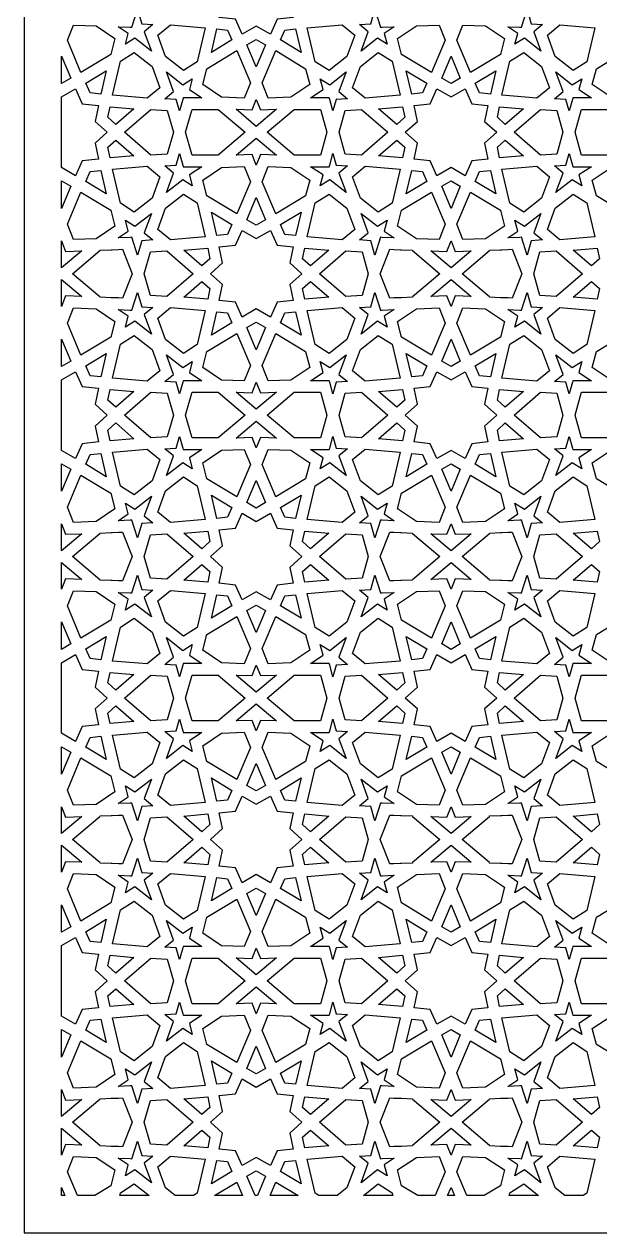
# Model space of a CAD drawing. Extents: x -500 to 500, y -1000 to 1000.
# Drawn here: x -500 to -37, y -1000 to -27 of the extents above; entities that cross this region are included whole.
import ezdxf

# ---------------------------------------------------------------- set-up
doc = ezdxf.new("R2010")
doc.units = 0
doc.layers.add('PLAN_1', color=18, linetype='CONTINUOUS')

msp = doc.modelspace()

# ---------------------------------------------------------------- linework, layer by layer
at = {"layer": 'PLAN_1'}
for points in [[(-500, -1000), (500, -1000), (500, 1000), (-500, 1000)], [(-350.01, 0), (-340.35, 8.7), (-343.08, 21.53), (-330.03, 22.9), (-324.7, 34.88), (-313.33, 28.32), (-301.97, 34.88), (-296.64, 22.9), (-283.59, 21.53), (-286.32, 8.7), (-276.66, 0), (-286.32, -8.7), (-283.59, -21.53), (-296.64, -22.9), (-301.97, -34.88), (-313.33, -28.32), (-324.7, -34.88), (-330.03, -22.9), (-343.08, -21.53), (-340.35, -8.7)], [(-405.5, -26.59), (-396.46, -27.15), (-403.44, -32.91), (-397.67, -48.61), (-410.91, -38.2), (-418.55, -43.06), (-416.29, -34.3), (-424.38, -28.87), (-414.65, -29.24), (-413.37, -29.31), (-408.74, -15.06)], [(-213.29, -29.31), (-212.02, -29.24), (-202.29, -28.87), (-210.38, -34.3), (-208.12, -43.06), (-215.76, -38.2), (-228.99, -48.61), (-223.23, -32.91), (-230.21, -27.15), (-221.17, -26.59), (-217.93, -15.06)], [(-92.16, -26.59), (-83.13, -27.15), (-90.11, -32.91), (-84.34, -48.61), (-97.57, -38.2), (-105.21, -43.06), (-102.95, -34.3), (-111.04, -28.87), (-101.31, -29.24), (-100.04, -29.31), (-95.41, -15.06)], [(-442.16, -28.2), (-426.98, -38.37), (-430.27, -51.13), (-454.33, -65.67), (-465.25, -39.77), (-460.41, -27.51)], [(-354.35, -29.72), (-360.74, -57.09), (-371.86, -64.16), (-386.22, -52.87), (-392.52, -35.73), (-382.36, -27.34)], [(-234.15, -35.73), (-240.45, -52.87), (-254.81, -64.16), (-265.93, -57.09), (-272.32, -29.72), (-244.31, -27.34)], [(-161.41, -39.77), (-172.34, -65.67), (-196.39, -51.13), (-199.68, -38.37), (-184.51, -28.2), (-166.25, -27.51)], [(-128.83, -28.2), (-113.65, -38.37), (-116.94, -51.13), (-141, -65.67), (-151.92, -39.77), (-147.08, -27.51)], [(-41.02, -29.72), (-47.4, -57.09), (-58.52, -64.16), (-72.89, -52.87), (-79.18, -35.73), (-69.02, -27.34)], [(-336.37, -31.63), (-332.85, -39.53), (-349.37, -49.52), (-344.98, -30.72)], [(-277.29, -49.52), (-293.81, -39.53), (-290.3, -31.63), (-281.69, -30.72)], [(-318.08, -74.03), (-322.92, -86.29), (-341.18, -85.6), (-356.35, -75.43), (-353.06, -62.67), (-329, -48.13)], [(-305.84, -43.43), (-313.33, -61.23), (-313.33, -61.22), (-313.34, -61.23), (-320.83, -43.43), (-313.33, -39.11)], [(-273.6, -62.67), (-270.32, -75.43), (-285.49, -85.6), (-303.75, -86.29), (-308.59, -74.03), (-297.66, -48.13)], [(-4.75, -74.03), (-9.59, -86.29), (-27.84, -85.6), (-43.02, -75.43), (-39.73, -62.67), (-15.67, -48.13)], [(-462.5, -70.36), (-470, -74.69), (-470, -74.69), (-470, -52.58), (-470, -52.57)], [(-397.12, -60.92), (-390.82, -78.07), (-400.98, -86.46), (-428.99, -84.08), (-422.6, -56.71), (-411.48, -49.64)], [(-204.07, -56.71), (-197.68, -84.08), (-225.69, -86.46), (-235.85, -78.07), (-229.55, -60.92), (-215.19, -49.64)], [(-149.17, -70.36), (-156.66, -74.69), (-156.67, -74.69), (-156.67, -74.69), (-164.16, -70.36), (-156.67, -52.57), (-156.67, -52.58), (-156.66, -52.57)], [(-83.78, -60.92), (-77.48, -78.07), (-87.65, -86.46), (-115.65, -84.08), (-109.27, -56.71), (-98.15, -49.64)], [(-438.36, -83.08), (-446.96, -82.17), (-450.48, -74.27), (-433.96, -64.28)], [(-372.43, -75.6), (-364.79, -70.74), (-367.05, -79.5), (-357.09, -86.15), (-372.07, -86.15), (-372.4, -87.39), (-375.06, -96.75), (-377.72, -87.39), (-386.75, -86.83), (-379.77, -81.06), (-385.58, -65.26)], [(-246.9, -81.06), (-239.92, -86.83), (-248.95, -87.39), (-251.61, -96.75), (-254.26, -87.39), (-254.59, -86.15), (-269.58, -86.15), (-259.62, -79.5), (-261.88, -70.74), (-254.24, -75.6), (-241.09, -65.26)], [(-176.19, -74.27), (-179.7, -82.17), (-188.31, -83.08), (-192.71, -64.28)], [(-125.03, -83.08), (-133.63, -82.17), (-137.15, -74.27), (-120.63, -64.28)], [(-59.09, -75.6), (-51.45, -70.74), (-53.71, -79.5), (-43.76, -86.15), (-58.74, -86.15), (-59.07, -87.39), (-61.73, -96.75), (-64.38, -87.39), (-73.42, -86.83), (-66.44, -81.06), (-72.24, -65.26)], [(-453.3, -90.9), (-440.26, -92.27), (-442.99, -105.1), (-433.24, -113.87), (-433.24, -113.88), (-433.24, -113.88), (-433.24, -113.88), (-433.24, -113.88), (-442.99, -122.66), (-440.26, -135.49), (-453.3, -136.86), (-458.64, -148.84), (-470, -142.28), (-470, -142.28), (-470, -85.47), (-470, -85.47), (-458.64, -78.92)], [(-310, -95.87), (-297.06, -95.38), (-313.32, -109.12), (-313.33, -109.12), (-313.33, -109.12), (-313.33, -109.12), (-313.33, -109.12), (-313.34, -109.12), (-313.34, -109.12), (-313.34, -109.12), (-313.34, -109.12), (-329.61, -95.38), (-316.67, -95.87), (-313.34, -87.45), (-313.34, -87.46), (-313.33, -87.45), (-313.33, -87.46), (-313.33, -87.45)], [(-139.97, -90.9), (-126.93, -92.27), (-129.65, -105.1), (-119.91, -113.87), (-119.91, -113.88), (-119.91, -113.88), (-119.91, -113.88), (-119.91, -113.88), (-129.65, -122.66), (-126.93, -135.49), (-139.97, -136.86), (-145.3, -148.84), (-156.66, -142.28), (-156.67, -142.28), (-156.67, -142.28), (-168.03, -148.84), (-173.36, -136.86), (-186.41, -135.49), (-183.68, -122.66), (-193.43, -113.88), (-193.43, -113.88), (-193.43, -113.88), (-193.43, -113.88), (-193.43, -113.87), (-183.68, -105.1), (-186.41, -92.27), (-173.36, -90.9), (-168.03, -78.92), (-156.67, -85.47), (-156.67, -85.47), (-156.66, -85.47), (-145.3, -78.92)], [(-411.69, -94.93), (-426.3, -107.55), (-432.73, -101.77), (-430.93, -93.3)], [(-384.9, -96.3), (-379.91, -113.88), (-384.9, -131.46), (-398.05, -132.27), (-419.31, -113.88), (-398.05, -95.48)], [(-322.19, -113.88), (-343.97, -132.27), (-365, -132.27), (-365.22, -131.46), (-370.21, -113.88), (-365.22, -96.3), (-365, -95.48), (-343.97, -95.48)], [(-261.66, -95.48), (-261.45, -96.3), (-256.46, -113.88), (-261.45, -131.46), (-261.66, -132.27), (-282.7, -132.27), (-304.47, -113.88), (-282.7, -95.48)], [(-207.36, -113.88), (-228.62, -132.27), (-241.77, -131.46), (-246.75, -113.88), (-241.77, -96.3), (-228.62, -95.48)], [(-193.94, -101.77), (-200.37, -107.55), (-214.98, -94.93), (-195.74, -93.3)], [(-98.36, -94.93), (-112.97, -107.55), (-119.4, -101.77), (-117.6, -93.3)], [(-71.56, -96.3), (-66.58, -113.88), (-71.56, -131.46), (-84.72, -132.27), (-105.97, -113.88), (-84.72, -95.48)], [(-8.86, -113.88), (-30.63, -132.27), (-51.67, -132.27), (-51.89, -131.46), (-56.87, -113.88), (-51.89, -96.3), (-51.67, -95.48), (-30.63, -95.48)], [(-411.69, -132.83), (-430.93, -134.45), (-432.73, -125.99), (-426.3, -120.2)], [(-297.06, -132.37), (-310, -131.88), (-313.33, -140.3), (-313.33, -140.3), (-313.33, -140.3), (-313.34, -140.3), (-313.34, -140.3), (-316.67, -131.88), (-329.61, -132.37), (-313.34, -118.63), (-313.34, -118.63), (-313.34, -118.63), (-313.34, -118.63), (-313.33, -118.63), (-313.33, -118.63), (-313.33, -118.63), (-313.33, -118.63), (-313.32, -118.63)], [(-193.94, -125.99), (-195.74, -134.45), (-214.98, -132.83), (-200.37, -120.2)], [(-98.36, -132.83), (-117.6, -134.45), (-119.4, -125.99), (-112.97, -120.2)], [(-372.4, -140.37), (-372.07, -141.6), (-357.09, -141.6), (-367.05, -148.25), (-364.79, -157.02), (-372.43, -152.16), (-385.58, -162.5), (-379.77, -146.69), (-386.75, -140.93), (-377.72, -140.37), (-375.06, -131)], [(-248.95, -140.37), (-239.92, -140.93), (-246.9, -146.69), (-241.09, -162.5), (-254.24, -152.16), (-261.88, -157.02), (-259.62, -148.25), (-269.58, -141.6), (-254.59, -141.6), (-254.26, -140.37), (-251.61, -131)], [(-59.07, -140.37), (-58.74, -141.6), (-43.76, -141.6), (-53.71, -148.25), (-51.45, -157.02), (-59.09, -152.16), (-72.24, -162.5), (-66.44, -146.69), (-73.42, -140.93), (-64.38, -140.37), (-61.73, -131)], [(-433.96, -163.48), (-450.48, -153.48), (-446.96, -145.58), (-438.36, -144.68)], [(-390.82, -149.68), (-397.12, -166.83), (-411.48, -178.12), (-422.6, -171.05), (-428.99, -143.68), (-400.98, -141.29)], [(-318.08, -153.72), (-329, -179.62), (-353.06, -165.09), (-356.35, -152.33), (-341.18, -142.16), (-322.92, -141.47)], [(-285.49, -142.16), (-270.32, -152.33), (-273.6, -165.09), (-297.66, -179.62), (-308.59, -153.72), (-303.75, -141.47)], [(-197.68, -143.68), (-204.07, -171.05), (-215.19, -178.12), (-229.55, -166.83), (-235.85, -149.68), (-225.69, -141.29)], [(-179.7, -145.58), (-176.19, -153.48), (-192.71, -163.48), (-188.31, -144.68)], [(-120.63, -163.48), (-137.15, -153.48), (-133.63, -145.58), (-125.03, -144.68)], [(-77.48, -149.68), (-83.78, -166.83), (-98.15, -178.12), (-109.27, -171.05), (-115.65, -143.68), (-87.65, -141.29)], [(-4.75, -153.72), (-15.67, -179.62), (-39.73, -165.09), (-43.02, -152.33), (-27.84, -142.16), (-9.59, -141.47)], [(-462.5, -157.39), (-470, -175.19), (-470, -175.18), (-470, -153.07), (-470, -153.07)], [(-149.17, -157.39), (-156.66, -175.19), (-156.67, -175.18), (-156.67, -175.19), (-164.16, -157.39), (-156.67, -153.07), (-156.67, -153.07), (-156.66, -153.07)], [(-430.27, -176.62), (-426.98, -189.39), (-442.16, -199.56), (-460.41, -200.25), (-465.25, -187.99), (-454.33, -162.09)], [(-360.74, -170.66), (-354.35, -198.04), (-382.36, -200.42), (-392.52, -192.03), (-386.22, -174.88), (-371.86, -163.59)], [(-240.45, -174.88), (-234.15, -192.03), (-244.31, -200.42), (-272.32, -198.04), (-265.93, -170.66), (-254.81, -163.59)], [(-161.41, -187.99), (-166.25, -200.25), (-184.51, -199.56), (-199.68, -189.39), (-196.39, -176.62), (-172.34, -162.09)], [(-116.94, -176.62), (-113.65, -189.39), (-128.83, -199.56), (-147.08, -200.25), (-151.92, -187.99), (-141, -162.09)], [(-47.4, -170.66), (-41.02, -198.04), (-69.02, -200.42), (-79.18, -192.03), (-72.89, -174.88), (-58.52, -163.59)], [(-305.84, -184.32), (-313.33, -188.65), (-320.83, -184.32), (-313.34, -166.53), (-313.33, -166.53), (-313.33, -166.53)], [(-403.44, -194.85), (-396.46, -200.61), (-405.5, -201.17), (-408.74, -212.7), (-413.37, -198.45), (-414.65, -198.51), (-424.38, -198.88), (-416.29, -193.46), (-418.55, -184.69), (-410.91, -189.55), (-397.67, -179.15)], [(-332.85, -188.23), (-336.37, -196.13), (-344.98, -197.03), (-349.37, -178.24)], [(-281.69, -197.03), (-290.3, -196.13), (-293.81, -188.23), (-277.29, -178.24)], [(-215.76, -189.55), (-208.12, -184.69), (-210.38, -193.46), (-202.29, -198.88), (-212.02, -198.51), (-213.29, -198.45), (-217.93, -212.7), (-221.17, -201.17), (-230.21, -200.61), (-223.23, -194.85), (-228.99, -179.15)], [(-90.11, -194.85), (-83.13, -200.61), (-92.16, -201.17), (-95.41, -212.7), (-100.04, -198.45), (-101.31, -198.51), (-111.04, -198.88), (-102.95, -193.46), (-105.21, -184.69), (-97.57, -189.55), (-84.34, -179.15)], [(-350.01, -227.76), (-340.35, -219.06), (-343.08, -206.23), (-330.03, -204.86), (-324.7, -192.87), (-313.33, -199.43), (-301.97, -192.87), (-296.64, -204.86), (-283.59, -206.23), (-286.32, -219.06), (-276.66, -227.76), (-286.32, -236.46), (-283.59, -249.29), (-296.64, -250.66), (-301.97, -262.64), (-313.33, -256.08), (-324.7, -262.64), (-330.03, -250.66), (-343.08, -249.29), (-340.35, -236.46)], [(-466.67, -209.83), (-453.73, -209.34), (-470, -223.09), (-470, -201.41), (-470, -201.41), (-469.99, -201.41)], [(-153.33, -209.83), (-140.39, -209.34), (-156.67, -223.09), (-172.94, -209.34), (-160, -209.83), (-156.67, -201.41), (-156.67, -201.41), (-156.67, -201.41), (-156.66, -201.41), (-156.66, -201.41)], [(-413.14, -227.76), (-420.9, -247.42), (-424.02, -247.3), (-429.23, -247.1), (-430.17, -247.1), (-438.9, -246.73), (-439.04, -246.36), (-461.05, -227.76), (-461.05, -227.76), (-461.05, -227.76), (-439.04, -209.16), (-438.9, -208.78), (-430.17, -208.41), (-429.23, -208.41), (-424.02, -208.21), (-420.9, -208.1)], [(-364.12, -227.76), (-385.29, -246.07), (-398.44, -245.26), (-403.4, -227.76), (-398.44, -210.26), (-385.29, -209.44)], [(-350.61, -215.72), (-357.04, -221.51), (-371.64, -208.89), (-352.41, -207.26)], [(-255.02, -208.89), (-269.63, -221.51), (-276.06, -215.72), (-274.26, -207.26)], [(-228.23, -210.26), (-223.27, -227.76), (-228.23, -245.26), (-241.38, -246.07), (-262.55, -227.76), (-241.38, -209.44)], [(-202.64, -208.21), (-197.43, -208.41), (-196.5, -208.41), (-187.76, -208.78), (-187.63, -209.16), (-165.61, -227.76), (-187.63, -246.36), (-187.76, -246.73), (-196.5, -247.1), (-197.43, -247.1), (-202.64, -247.3), (-205.76, -247.42), (-213.52, -227.76), (-205.76, -208.1)], [(-99.81, -227.76), (-107.57, -247.42), (-110.69, -247.3), (-115.9, -247.1), (-116.83, -247.1), (-125.57, -246.73), (-125.71, -246.36), (-147.72, -227.76), (-147.72, -227.76), (-147.72, -227.76), (-125.71, -209.16), (-125.57, -208.78), (-116.83, -208.41), (-115.9, -208.41), (-110.69, -208.21), (-107.57, -208.1)], [(-50.79, -227.76), (-71.95, -246.07), (-85.11, -245.26), (-90.07, -227.76), (-85.11, -210.26), (-71.95, -209.44)], [(-37.27, -215.72), (-43.7, -221.51), (-58.31, -208.89), (-39.07, -207.26)], [(-453.73, -246.17), (-466.67, -245.68), (-469.99, -254.1), (-470, -254.1), (-470, -254.1), (-470, -232.43)], [(-140.39, -246.17), (-153.33, -245.68), (-156.66, -254.1), (-156.66, -254.1), (-156.67, -254.1), (-156.67, -254.1), (-156.67, -254.1), (-160, -245.68), (-172.94, -246.17), (-156.67, -232.43)], [(-405.5, -254.34), (-396.46, -254.9), (-403.44, -260.67), (-397.67, -276.36), (-410.91, -265.96), (-418.55, -270.82), (-416.29, -262.05), (-424.38, -256.63), (-414.65, -257), (-413.37, -257.07), (-408.74, -242.82)], [(-350.61, -239.79), (-352.41, -248.25), (-371.64, -246.62), (-357.04, -234)], [(-255.02, -246.62), (-274.26, -248.25), (-276.06, -239.79), (-269.63, -234)], [(-213.29, -257.07), (-212.02, -257), (-202.29, -256.63), (-210.38, -262.05), (-208.12, -270.82), (-215.76, -265.96), (-228.99, -276.36), (-223.23, -260.67), (-230.21, -254.9), (-221.17, -254.34), (-217.93, -242.82)], [(-92.16, -254.34), (-83.13, -254.9), (-90.11, -260.67), (-84.34, -276.36), (-97.57, -265.96), (-105.21, -270.82), (-102.95, -262.05), (-111.04, -256.63), (-101.31, -257), (-100.04, -257.07), (-95.41, -242.82)], [(-37.27, -239.79), (-39.07, -248.25), (-58.31, -246.62), (-43.7, -234)], [(-442.16, -255.96), (-426.98, -266.13), (-430.27, -278.89), (-454.33, -293.42), (-465.25, -267.52), (-460.41, -255.26)], [(-354.35, -257.48), (-360.74, -284.85), (-371.86, -291.92), (-386.22, -280.63), (-392.52, -263.48), (-382.36, -255.09)], [(-336.37, -259.38), (-332.85, -267.28), (-349.37, -277.28), (-344.98, -258.48)], [(-277.29, -277.28), (-293.81, -267.28), (-290.3, -259.38), (-281.69, -258.48)], [(-234.15, -263.48), (-240.45, -280.63), (-254.81, -291.92), (-265.93, -284.85), (-272.32, -257.48), (-244.31, -255.09)], [(-161.41, -267.52), (-172.34, -293.42), (-196.39, -278.89), (-199.68, -266.13), (-184.51, -255.96), (-166.25, -255.26)], [(-128.83, -255.96), (-113.65, -266.13), (-116.94, -278.89), (-141, -293.42), (-151.92, -267.52), (-147.08, -255.26)], [(-41.02, -257.48), (-47.4, -284.85), (-58.52, -291.92), (-72.89, -280.63), (-79.18, -263.48), (-69.02, -255.09)], [(-305.84, -271.19), (-313.33, -288.98), (-313.33, -288.98), (-313.34, -288.98), (-320.83, -271.19), (-313.33, -266.86)], [(-462.5, -298.12), (-470, -302.45), (-470, -302.45), (-470, -280.33), (-470, -280.33)], [(-397.12, -288.68), (-390.82, -305.83), (-400.98, -314.22), (-428.99, -311.84), (-422.6, -284.46), (-411.48, -277.39)], [(-318.08, -301.79), (-322.92, -314.05), (-341.18, -313.35), (-356.35, -303.18), (-353.06, -290.42), (-329, -275.89)], [(-273.6, -290.42), (-270.32, -303.18), (-285.49, -313.35), (-303.75, -314.05), (-308.59, -301.79), (-297.66, -275.89)], [(-204.07, -284.46), (-197.68, -311.84), (-225.69, -314.22), (-235.85, -305.83), (-229.55, -288.68), (-215.19, -277.39)], [(-149.17, -298.12), (-156.66, -302.45), (-156.67, -302.45), (-156.67, -302.45), (-164.16, -298.12), (-156.67, -280.33), (-156.67, -280.33), (-156.66, -280.33)], [(-83.78, -288.68), (-77.48, -305.83), (-87.65, -314.22), (-115.65, -311.84), (-109.27, -284.46), (-98.15, -277.39)], [(-4.75, -301.79), (-9.59, -314.05), (-27.84, -313.35), (-43.02, -303.18), (-39.73, -290.42), (-15.67, -275.89)], [(-438.36, -310.83), (-446.96, -309.93), (-450.48, -302.03), (-433.96, -292.03)], [(-372.43, -303.35), (-364.79, -298.49), (-367.05, -307.26), (-357.09, -313.91), (-372.07, -313.91), (-372.4, -315.14), (-375.06, -324.51), (-377.72, -315.14), (-386.75, -314.58), (-379.77, -308.82), (-385.58, -293.02)], [(-246.9, -308.82), (-239.92, -314.58), (-248.95, -315.14), (-251.61, -324.51), (-254.26, -315.14), (-254.59, -313.91), (-269.58, -313.91), (-259.62, -307.26), (-261.88, -298.49), (-254.24, -303.35), (-241.09, -293.02)], [(-176.19, -302.03), (-179.7, -309.93), (-188.31, -310.83), (-192.71, -292.03)], [(-125.03, -310.83), (-133.63, -309.93), (-137.15, -302.03), (-120.63, -292.03)], [(-59.09, -303.35), (-51.45, -298.49), (-53.71, -307.26), (-43.76, -313.91), (-58.74, -313.91), (-59.07, -315.14), (-61.73, -324.51), (-64.38, -315.14), (-73.42, -314.58), (-66.44, -308.82), (-72.24, -293.02)], [(-453.3, -318.65), (-440.26, -320.02), (-442.99, -332.85), (-433.24, -341.63), (-433.24, -341.63), (-433.24, -341.63), (-433.24, -341.64), (-433.24, -341.64), (-442.99, -350.42), (-440.26, -363.24), (-453.3, -364.62), (-458.64, -376.6), (-470, -370.04), (-470, -370.04), (-470, -313.23), (-470, -313.23), (-458.64, -306.67)], [(-139.97, -318.65), (-126.93, -320.02), (-129.65, -332.85), (-119.91, -341.63), (-119.91, -341.63), (-119.91, -341.63), (-119.91, -341.64), (-119.91, -341.64), (-129.65, -350.42), (-126.93, -363.24), (-139.97, -364.62), (-145.3, -376.6), (-156.66, -370.04), (-156.67, -370.04), (-156.67, -370.04), (-168.03, -376.6), (-173.36, -364.62), (-186.41, -363.24), (-183.68, -350.42), (-193.43, -341.64), (-193.43, -341.64), (-193.43, -341.63), (-193.43, -341.63), (-193.43, -341.63), (-183.68, -332.85), (-186.41, -320.02), (-173.36, -318.65), (-168.03, -306.67), (-156.67, -313.23), (-156.67, -313.23), (-156.66, -313.23), (-145.3, -306.67)], [(-411.69, -322.69), (-426.3, -335.31), (-432.73, -329.52), (-430.93, -321.06)], [(-310, -323.63), (-297.06, -323.14), (-313.32, -336.88), (-313.33, -336.88), (-313.33, -336.88), (-313.33, -336.88), (-313.33, -336.88), (-313.34, -336.88), (-313.34, -336.88), (-313.34, -336.88), (-313.34, -336.88), (-329.61, -323.14), (-316.67, -323.63), (-313.34, -315.21), (-313.34, -315.21), (-313.33, -315.21), (-313.33, -315.21), (-313.33, -315.21)], [(-193.94, -329.52), (-200.37, -335.31), (-214.98, -322.69), (-195.74, -321.06)], [(-98.36, -322.69), (-112.97, -335.31), (-119.4, -329.52), (-117.6, -321.06)], [(-384.9, -324.06), (-379.91, -341.63), (-384.9, -359.21), (-398.05, -360.03), (-419.31, -341.63), (-398.05, -323.24)], [(-322.19, -341.63), (-343.97, -360.03), (-365, -360.03), (-365.22, -359.21), (-370.21, -341.63), (-365.22, -324.06), (-365, -323.24), (-343.97, -323.24)], [(-261.66, -323.24), (-261.45, -324.06), (-256.46, -341.63), (-261.45, -359.21), (-261.66, -360.03), (-282.7, -360.03), (-304.47, -341.63), (-282.7, -323.24)], [(-207.36, -341.63), (-228.62, -360.03), (-241.77, -359.21), (-246.75, -341.63), (-241.77, -324.06), (-228.62, -323.24)], [(-71.56, -324.06), (-66.58, -341.63), (-71.56, -359.21), (-84.72, -360.03), (-105.97, -341.63), (-84.72, -323.24)], [(-8.86, -341.63), (-30.63, -360.03), (-51.67, -360.03), (-51.89, -359.21), (-56.87, -341.63), (-51.89, -324.06), (-51.67, -323.24), (-30.63, -323.24)], [(-411.69, -360.58), (-430.93, -362.21), (-432.73, -353.75), (-426.3, -347.96)], [(-297.06, -360.13), (-310, -359.64), (-313.33, -368.06), (-313.33, -368.06), (-313.33, -368.06), (-313.34, -368.06), (-313.34, -368.06), (-316.67, -359.64), (-329.61, -360.13), (-313.34, -346.39), (-313.34, -346.39), (-313.34, -346.39), (-313.34, -346.39), (-313.33, -346.39), (-313.33, -346.39), (-313.33, -346.39), (-313.33, -346.39), (-313.32, -346.39)], [(-193.94, -353.75), (-195.74, -362.21), (-214.98, -360.58), (-200.37, -347.96)], [(-98.36, -360.58), (-117.6, -362.21), (-119.4, -353.75), (-112.97, -347.96)], [(-372.4, -368.13), (-372.07, -369.36), (-357.09, -369.36), (-367.05, -376.01), (-364.79, -384.78), (-372.43, -379.92), (-385.58, -390.25), (-379.77, -374.45), (-386.75, -368.69), (-377.72, -368.13), (-375.06, -358.76)], [(-248.95, -368.13), (-239.92, -368.69), (-246.9, -374.45), (-241.09, -390.25), (-254.24, -379.92), (-261.88, -384.78), (-259.62, -376.01), (-269.58, -369.36), (-254.59, -369.36), (-254.26, -368.13), (-251.61, -358.76)], [(-59.07, -368.13), (-58.74, -369.36), (-43.76, -369.36), (-53.71, -376.01), (-51.45, -384.78), (-59.09, -379.92), (-72.24, -390.25), (-66.44, -374.45), (-73.42, -368.69), (-64.38, -368.13), (-61.73, -358.76)], [(-390.82, -377.44), (-397.12, -394.59), (-411.48, -405.88), (-422.6, -398.8), (-428.99, -371.43), (-400.98, -369.05)], [(-318.08, -381.48), (-329, -407.38), (-353.06, -392.85), (-356.35, -380.08), (-341.18, -369.91), (-322.92, -369.22)], [(-285.49, -369.91), (-270.32, -380.08), (-273.6, -392.85), (-297.66, -407.38), (-308.59, -381.48), (-303.75, -369.22)], [(-197.68, -371.43), (-204.07, -398.8), (-215.19, -405.88), (-229.55, -394.59), (-235.85, -377.44), (-225.69, -369.05)], [(-77.48, -377.44), (-83.78, -394.59), (-98.15, -405.88), (-109.27, -398.8), (-115.65, -371.43), (-87.65, -369.05)], [(-4.75, -381.48), (-15.67, -407.38), (-39.73, -392.85), (-43.02, -380.08), (-27.84, -369.91), (-9.59, -369.22)], [(-433.96, -391.23), (-450.48, -381.24), (-446.96, -373.34), (-438.36, -372.43)], [(-179.7, -373.34), (-176.19, -381.24), (-192.71, -391.23), (-188.31, -372.43)], [(-120.63, -391.23), (-137.15, -381.24), (-133.63, -373.34), (-125.03, -372.43)], [(-462.5, -385.15), (-470, -402.94), (-470, -402.94), (-470, -380.82), (-470, -380.82)], [(-149.17, -385.15), (-156.66, -402.94), (-156.67, -402.94), (-156.67, -402.94), (-164.16, -385.15), (-156.67, -380.82), (-156.67, -380.82), (-156.66, -380.82)], [(-430.27, -404.38), (-426.98, -417.14), (-442.16, -427.31), (-460.41, -428), (-465.25, -415.75), (-454.33, -389.85)], [(-360.74, -398.42), (-354.35, -425.79), (-382.36, -428.18), (-392.52, -419.79), (-386.22, -402.64), (-371.86, -391.35)], [(-305.84, -412.08), (-313.33, -416.4), (-320.83, -412.08), (-313.34, -394.28), (-313.33, -394.29), (-313.33, -394.28)], [(-240.45, -402.64), (-234.15, -419.79), (-244.31, -428.18), (-272.32, -425.79), (-265.93, -398.42), (-254.81, -391.35)], [(-161.41, -415.75), (-166.25, -428), (-184.51, -427.31), (-199.68, -417.14), (-196.39, -404.38), (-172.34, -389.85)], [(-116.94, -404.38), (-113.65, -417.14), (-128.83, -427.31), (-147.08, -428), (-151.92, -415.75), (-141, -389.85)], [(-47.4, -398.42), (-41.02, -425.79), (-69.02, -428.18), (-79.18, -419.79), (-72.89, -402.64), (-58.52, -391.35)], [(-403.44, -422.6), (-396.46, -428.37), (-405.5, -428.93), (-408.74, -440.45), (-413.37, -426.2), (-414.65, -426.27), (-424.38, -426.64), (-416.29, -421.22), (-418.55, -412.45), (-410.91, -417.31), (-397.67, -406.9)], [(-332.85, -415.98), (-336.37, -423.89), (-344.98, -424.79), (-349.37, -405.99)], [(-281.69, -424.79), (-290.3, -423.89), (-293.81, -415.98), (-277.29, -405.99)], [(-215.76, -417.31), (-208.12, -412.45), (-210.38, -421.22), (-202.29, -426.64), (-212.02, -426.27), (-213.29, -426.2), (-217.93, -440.45), (-221.17, -428.93), (-230.21, -428.37), (-223.23, -422.6), (-228.99, -406.9)], [(-90.11, -422.6), (-83.13, -428.37), (-92.16, -428.93), (-95.41, -440.45), (-100.04, -426.2), (-101.31, -426.27), (-111.04, -426.64), (-102.95, -421.22), (-105.21, -412.45), (-97.57, -417.31), (-84.34, -406.9)], [(-350.01, -455.51), (-340.35, -446.81), (-343.08, -433.98), (-330.03, -432.61), (-324.7, -420.63), (-313.33, -427.19), (-301.97, -420.63), (-296.64, -432.61), (-283.59, -433.98), (-286.32, -446.81), (-276.66, -455.51), (-286.32, -464.21), (-283.59, -477.04), (-296.64, -478.41), (-301.97, -490.39), (-313.33, -483.84), (-324.7, -490.39), (-330.03, -478.41), (-343.08, -477.04), (-340.35, -464.21)], [(-466.67, -437.59), (-453.73, -437.1), (-470, -450.84), (-470, -429.16), (-470, -429.17), (-469.99, -429.16)], [(-413.14, -455.51), (-420.9, -475.17), (-424.02, -475.05), (-429.23, -474.86), (-430.17, -474.86), (-438.9, -474.49), (-439.04, -474.11), (-461.05, -455.51), (-461.05, -455.51), (-461.05, -455.51), (-439.04, -436.91), (-438.9, -436.53), (-430.17, -436.17), (-429.23, -436.17), (-424.02, -435.97), (-420.9, -435.85)], [(-364.12, -455.51), (-385.29, -473.83), (-398.44, -473.01), (-403.4, -455.51), (-398.44, -438.01), (-385.29, -437.2)], [(-350.61, -443.48), (-357.04, -449.27), (-371.64, -436.64), (-352.41, -435.02)], [(-255.02, -436.64), (-269.63, -449.27), (-276.06, -443.48), (-274.26, -435.02)], [(-228.23, -438.01), (-223.27, -455.51), (-228.23, -473.01), (-241.38, -473.83), (-262.55, -455.51), (-241.38, -437.2)], [(-202.64, -435.97), (-197.43, -436.17), (-196.5, -436.17), (-187.76, -436.53), (-187.63, -436.91), (-165.61, -455.51), (-187.63, -474.11), (-187.76, -474.49), (-196.5, -474.86), (-197.43, -474.86), (-202.64, -475.05), (-205.76, -475.17), (-213.52, -455.51), (-205.76, -435.85)], [(-153.33, -437.59), (-140.39, -437.1), (-156.67, -450.84), (-172.94, -437.1), (-160, -437.59), (-156.67, -429.16), (-156.67, -429.17), (-156.67, -429.16), (-156.66, -429.17), (-156.66, -429.16)], [(-99.81, -455.51), (-107.57, -475.17), (-110.69, -475.05), (-115.9, -474.86), (-116.83, -474.86), (-125.57, -474.49), (-125.71, -474.11), (-147.72, -455.51), (-147.72, -455.51), (-147.72, -455.51), (-125.71, -436.91), (-125.57, -436.53), (-116.83, -436.17), (-115.9, -436.17), (-110.69, -435.97), (-107.57, -435.85)], [(-50.79, -455.51), (-71.95, -473.83), (-85.11, -473.01), (-90.07, -455.51), (-85.11, -438.01), (-71.95, -437.2)], [(-37.27, -443.48), (-43.7, -449.27), (-58.31, -436.64), (-39.07, -435.02)], [(-453.73, -473.93), (-466.67, -473.44), (-469.99, -481.86), (-470, -481.86), (-470, -481.86), (-470, -460.18)], [(-350.61, -467.55), (-352.41, -476.01), (-371.64, -474.38), (-357.04, -461.76)], [(-255.02, -474.38), (-274.26, -476.01), (-276.06, -467.55), (-269.63, -461.76)], [(-140.39, -473.93), (-153.33, -473.44), (-156.66, -481.86), (-156.66, -481.86), (-156.67, -481.86), (-156.67, -481.86), (-156.67, -481.86), (-160, -473.44), (-172.94, -473.93), (-156.67, -460.18)], [(-37.27, -467.55), (-39.07, -476.01), (-58.31, -474.38), (-43.7, -461.76)], [(-405.5, -482.1), (-396.46, -482.66), (-403.44, -488.42), (-397.67, -504.12), (-410.91, -493.72), (-418.55, -498.57), (-416.29, -489.81), (-424.38, -484.39), (-414.65, -484.76), (-413.37, -484.82), (-408.74, -470.57)], [(-213.29, -484.82), (-212.02, -484.76), (-202.29, -484.39), (-210.38, -489.81), (-208.12, -498.57), (-215.76, -493.72), (-228.99, -504.12), (-223.23, -488.42), (-230.21, -482.66), (-221.17, -482.1), (-217.93, -470.57)], [(-92.16, -482.1), (-83.13, -482.66), (-90.11, -488.42), (-84.34, -504.12), (-97.57, -493.72), (-105.21, -498.57), (-102.95, -489.81), (-111.04, -484.39), (-101.31, -484.76), (-100.04, -484.82), (-95.41, -470.57)], [(-442.16, -483.71), (-426.98, -493.88), (-430.27, -506.65), (-454.33, -521.18), (-465.25, -495.28), (-460.41, -483.02)], [(-354.35, -485.23), (-360.74, -512.6), (-371.86, -519.68), (-386.22, -508.39), (-392.52, -491.24), (-382.36, -482.85)], [(-336.37, -487.14), (-332.85, -495.04), (-349.37, -505.03), (-344.98, -486.23)], [(-277.29, -505.03), (-293.81, -495.04), (-290.3, -487.14), (-281.69, -486.23)], [(-234.15, -491.24), (-240.45, -508.39), (-254.81, -519.68), (-265.93, -512.6), (-272.32, -485.23), (-244.31, -482.85)], [(-161.41, -495.28), (-172.34, -521.18), (-196.39, -506.65), (-199.68, -493.88), (-184.51, -483.71), (-166.25, -483.02)], [(-128.83, -483.71), (-113.65, -493.88), (-116.94, -506.65), (-141, -521.18), (-151.92, -495.28), (-147.08, -483.02)], [(-41.02, -485.23), (-47.4, -512.6), (-58.52, -519.68), (-72.89, -508.39), (-79.18, -491.24), (-69.02, -482.85)], [(-305.84, -498.95), (-313.33, -516.74), (-313.33, -516.74), (-313.34, -516.74), (-320.83, -498.95), (-313.33, -494.62)], [(-397.12, -516.44), (-390.82, -533.59), (-400.98, -541.98), (-428.99, -539.59), (-422.6, -512.22), (-411.48, -505.15)], [(-318.08, -529.54), (-322.92, -541.8), (-341.18, -541.11), (-356.35, -530.94), (-353.06, -518.18), (-329, -503.65)], [(-273.6, -518.18), (-270.32, -530.94), (-285.49, -541.11), (-303.75, -541.8), (-308.59, -529.54), (-297.66, -503.65)], [(-204.07, -512.22), (-197.68, -539.59), (-225.69, -541.98), (-235.85, -533.59), (-229.55, -516.44), (-215.19, -505.15)], [(-83.78, -516.44), (-77.48, -533.59), (-87.65, -541.98), (-115.65, -539.59), (-109.27, -512.22), (-98.15, -505.15)], [(-4.75, -529.54), (-9.59, -541.8), (-27.84, -541.11), (-43.02, -530.94), (-39.73, -518.18), (-15.67, -503.65)], [(-462.5, -525.88), (-470, -530.2), (-470, -530.2), (-470, -508.09), (-470, -508.08)], [(-149.17, -525.88), (-156.66, -530.2), (-156.67, -530.2), (-156.67, -530.2), (-164.16, -525.88), (-156.67, -508.08), (-156.67, -508.09), (-156.66, -508.08)], [(-438.36, -538.59), (-446.96, -537.69), (-450.48, -529.78), (-433.96, -519.79)], [(-372.43, -531.11), (-364.79, -526.25), (-367.05, -535.02), (-357.09, -541.67), (-372.07, -541.67), (-372.4, -542.9), (-375.06, -552.27), (-377.72, -542.9), (-386.75, -542.34), (-379.77, -536.57), (-385.58, -520.77)], [(-246.9, -536.57), (-239.92, -542.34), (-248.95, -542.9), (-251.61, -552.27), (-254.26, -542.9), (-254.59, -541.67), (-269.58, -541.67), (-259.62, -535.02), (-261.88, -526.25), (-254.24, -531.11), (-241.09, -520.77)], [(-176.19, -529.78), (-179.7, -537.69), (-188.31, -538.59), (-192.71, -519.79)], [(-125.03, -538.59), (-133.63, -537.69), (-137.15, -529.78), (-120.63, -519.79)], [(-59.09, -531.11), (-51.45, -526.25), (-53.71, -535.02), (-43.76, -541.67), (-58.74, -541.67), (-59.07, -542.9), (-61.73, -552.27), (-64.38, -542.9), (-73.42, -542.34), (-66.44, -536.57), (-72.24, -520.77)], [(-453.3, -546.41), (-440.26, -547.78), (-442.99, -560.61), (-433.24, -569.39), (-433.24, -569.39), (-433.24, -569.39), (-433.24, -569.39), (-433.24, -569.4), (-442.99, -578.17), (-440.26, -591), (-453.3, -592.37), (-458.64, -604.35), (-470, -597.79), (-470, -597.8), (-470, -540.99), (-470, -540.99), (-458.64, -534.43)], [(-139.97, -546.41), (-126.93, -547.78), (-129.65, -560.61), (-119.91, -569.39), (-119.91, -569.39), (-119.91, -569.39), (-119.91, -569.39), (-119.91, -569.4), (-129.65, -578.17), (-126.93, -591), (-139.97, -592.37), (-145.3, -604.35), (-156.66, -597.79), (-156.67, -597.8), (-156.67, -597.79), (-168.03, -604.35), (-173.36, -592.37), (-186.41, -591), (-183.68, -578.17), (-193.43, -569.4), (-193.43, -569.39), (-193.43, -569.39), (-193.43, -569.39), (-193.43, -569.39), (-183.68, -560.61), (-186.41, -547.78), (-173.36, -546.41), (-168.03, -534.43), (-156.67, -540.99), (-156.67, -540.99), (-156.66, -540.99), (-145.3, -534.43)], [(-310, -551.39), (-297.06, -550.9), (-313.32, -564.64), (-313.33, -564.64), (-313.33, -564.64), (-313.33, -564.64), (-313.33, -564.64), (-313.34, -564.64), (-313.34, -564.64), (-313.34, -564.64), (-313.34, -564.64), (-329.61, -550.9), (-316.67, -551.39), (-313.34, -542.96), (-313.34, -542.97), (-313.33, -542.96), (-313.33, -542.97), (-313.33, -542.96)], [(-411.69, -550.44), (-426.3, -563.07), (-432.73, -557.28), (-430.93, -548.82)], [(-384.9, -551.81), (-379.91, -569.39), (-384.9, -586.97), (-398.05, -587.78), (-419.31, -569.39), (-398.05, -551)], [(-322.19, -569.39), (-343.97, -587.78), (-365, -587.78), (-365.22, -586.97), (-370.21, -569.39), (-365.22, -551.81), (-365, -551), (-343.97, -551)], [(-261.45, -551.81), (-256.46, -569.39), (-261.45, -586.97), (-261.66, -587.78), (-282.7, -587.78), (-304.47, -569.39), (-282.7, -551), (-261.66, -551)], [(-207.36, -569.39), (-228.62, -587.78), (-241.77, -586.97), (-246.75, -569.39), (-241.77, -551.81), (-228.62, -551)], [(-193.94, -557.28), (-200.37, -563.07), (-214.98, -550.44), (-195.74, -548.82)], [(-98.36, -550.44), (-112.97, -563.07), (-119.4, -557.28), (-117.6, -548.82)], [(-71.56, -551.81), (-66.58, -569.39), (-71.56, -586.97), (-84.72, -587.78), (-105.97, -569.39), (-84.72, -551)], [(-8.86, -569.39), (-30.63, -587.78), (-51.67, -587.78), (-51.89, -586.97), (-56.87, -569.39), (-51.89, -551.81), (-51.67, -551), (-30.63, -551)], [(-297.06, -587.89), (-310, -587.39), (-313.33, -595.82), (-313.33, -595.81), (-313.33, -595.82), (-313.34, -595.81), (-313.34, -595.82), (-316.67, -587.39), (-329.61, -587.89), (-313.34, -574.14), (-313.34, -574.14), (-313.34, -574.14), (-313.34, -574.14), (-313.33, -574.14), (-313.33, -574.14), (-313.33, -574.14), (-313.33, -574.14), (-313.32, -574.14)], [(-411.69, -588.34), (-430.93, -589.96), (-432.73, -581.5), (-426.3, -575.71)], [(-193.94, -581.5), (-195.74, -589.96), (-214.98, -588.34), (-200.37, -575.71)], [(-98.36, -588.34), (-117.6, -589.96), (-119.4, -581.5), (-112.97, -575.71)], [(-372.4, -595.88), (-372.07, -597.11), (-357.09, -597.11), (-367.05, -603.76), (-364.79, -612.53), (-372.43, -607.67), (-385.58, -618.01), (-379.77, -602.21), (-386.75, -596.44), (-377.72, -595.88), (-375.06, -586.51)], [(-248.95, -595.88), (-239.92, -596.44), (-246.9, -602.21), (-241.09, -618.01), (-254.24, -607.67), (-261.88, -612.53), (-259.62, -603.76), (-269.58, -597.11), (-254.59, -597.11), (-254.26, -595.88), (-251.61, -586.51)], [(-59.07, -595.88), (-58.74, -597.11), (-43.76, -597.11), (-53.71, -603.76), (-51.45, -612.53), (-59.09, -607.67), (-72.24, -618.01), (-66.44, -602.21), (-73.42, -596.44), (-64.38, -595.88), (-61.73, -586.51)], [(-433.96, -618.99), (-450.48, -609), (-446.96, -601.09), (-438.36, -600.19)], [(-390.82, -605.2), (-397.12, -622.34), (-411.48, -633.63), (-422.6, -626.56), (-428.99, -599.19), (-400.98, -596.8)], [(-318.08, -609.24), (-329, -635.13), (-353.06, -620.6), (-356.35, -607.84), (-341.18, -597.67), (-322.92, -596.98)], [(-285.49, -597.67), (-270.32, -607.84), (-273.6, -620.6), (-297.66, -635.13), (-308.59, -609.24), (-303.75, -596.98)], [(-197.68, -599.19), (-204.07, -626.56), (-215.19, -633.63), (-229.55, -622.34), (-235.85, -605.2), (-225.69, -596.8)], [(-179.7, -601.09), (-176.19, -609), (-192.71, -618.99), (-188.31, -600.19)], [(-120.63, -618.99), (-137.15, -609), (-133.63, -601.09), (-125.03, -600.19)], [(-77.48, -605.2), (-83.78, -622.34), (-98.15, -633.63), (-109.27, -626.56), (-115.65, -599.19), (-87.65, -596.8)], [(-4.75, -609.24), (-15.67, -635.13), (-39.73, -620.6), (-43.02, -607.84), (-27.84, -597.67), (-9.59, -596.98)], [(-462.5, -612.9), (-470, -630.7), (-470, -630.69), (-470, -608.58), (-470, -608.58)], [(-149.17, -612.9), (-156.66, -630.7), (-156.67, -630.69), (-156.67, -630.7), (-164.16, -612.9), (-156.67, -608.58), (-156.67, -608.58), (-156.66, -608.58)], [(-430.27, -632.14), (-426.98, -644.9), (-442.16, -655.07), (-460.41, -655.76), (-465.25, -643.5), (-454.33, -617.6)], [(-360.74, -626.18), (-354.35, -653.55), (-382.36, -655.93), (-392.52, -647.54), (-386.22, -630.39), (-371.86, -619.1)], [(-305.84, -639.83), (-313.33, -644.16), (-320.83, -639.83), (-313.34, -622.04), (-313.33, -622.05), (-313.33, -622.04)], [(-240.45, -630.39), (-234.15, -647.54), (-244.31, -655.93), (-272.32, -653.55), (-265.93, -626.18), (-254.81, -619.1)], [(-161.41, -643.5), (-166.25, -655.76), (-184.51, -655.07), (-199.68, -644.9), (-196.39, -632.14), (-172.34, -617.6)], [(-116.94, -632.14), (-113.65, -644.9), (-128.83, -655.07), (-147.08, -655.76), (-151.92, -643.5), (-141, -617.6)], [(-47.4, -626.18), (-41.02, -653.55), (-69.02, -655.93), (-79.18, -647.54), (-72.89, -630.39), (-58.52, -619.1)], [(-403.44, -650.36), (-396.46, -656.12), (-405.5, -656.68), (-408.74, -668.21), (-413.37, -653.96), (-414.65, -654.03), (-424.38, -654.39), (-416.29, -648.97), (-418.55, -640.21), (-410.91, -645.06), (-397.67, -634.66)], [(-332.85, -643.74), (-336.37, -651.64), (-344.98, -652.55), (-349.37, -633.75)], [(-281.69, -652.55), (-290.3, -651.64), (-293.81, -643.74), (-277.29, -633.75)], [(-215.76, -645.06), (-208.12, -640.21), (-210.38, -648.97), (-202.29, -654.39), (-212.02, -654.03), (-213.29, -653.96), (-217.93, -668.21), (-221.17, -656.68), (-230.21, -656.12), (-223.23, -650.36), (-228.99, -634.66)], [(-90.11, -650.36), (-83.13, -656.12), (-92.16, -656.68), (-95.41, -668.21), (-100.04, -653.96), (-101.31, -654.03), (-111.04, -654.39), (-102.95, -648.97), (-105.21, -640.21), (-97.57, -645.06), (-84.34, -634.66)], [(-350.01, -683.27), (-340.35, -674.57), (-343.08, -661.74), (-330.03, -660.37), (-324.7, -648.39), (-313.33, -654.95), (-301.97, -648.39), (-296.64, -660.37), (-283.59, -661.74), (-286.32, -674.57), (-276.66, -683.27), (-286.32, -691.97), (-283.59, -704.8), (-296.64, -706.17), (-301.97, -718.15), (-313.33, -711.59), (-324.7, -718.15), (-330.03, -706.17), (-343.08, -704.8), (-340.35, -691.97)], [(-466.67, -665.34), (-453.73, -664.85), (-470, -678.6), (-470, -656.92), (-470, -656.93), (-469.99, -656.92)], [(-153.33, -665.34), (-140.39, -664.85), (-156.67, -678.6), (-172.94, -664.85), (-160, -665.34), (-156.67, -656.92), (-156.67, -656.93), (-156.67, -656.92), (-156.66, -656.93), (-156.66, -656.92)], [(-413.14, -683.27), (-420.9, -702.93), (-424.02, -702.81), (-429.23, -702.61), (-430.17, -702.61), (-438.9, -702.25), (-439.04, -701.87), (-461.05, -683.27), (-461.05, -683.27), (-461.05, -683.27), (-439.04, -664.67), (-438.9, -664.29), (-430.17, -663.92), (-429.23, -663.92), (-424.02, -663.73), (-420.9, -663.61)], [(-364.12, -683.27), (-385.29, -701.58), (-398.44, -700.77), (-403.4, -683.27), (-398.44, -665.77), (-385.29, -664.95)], [(-350.61, -671.24), (-357.04, -677.02), (-371.64, -664.4), (-352.41, -662.77)], [(-255.02, -664.4), (-269.63, -677.02), (-276.06, -671.24), (-274.26, -662.77)], [(-228.23, -665.77), (-223.27, -683.27), (-228.23, -700.77), (-241.38, -701.58), (-262.55, -683.27), (-241.38, -664.95)], [(-202.64, -663.73), (-197.43, -663.92), (-196.5, -663.92), (-187.76, -664.29), (-187.63, -664.67), (-165.61, -683.27), (-187.63, -701.87), (-187.76, -702.25), (-196.5, -702.61), (-197.43, -702.61), (-202.64, -702.81), (-205.76, -702.93), (-213.52, -683.27), (-205.76, -663.61)], [(-99.81, -683.27), (-107.57, -702.93), (-110.69, -702.81), (-115.9, -702.61), (-116.83, -702.61), (-125.57, -702.25), (-125.71, -701.87), (-147.72, -683.27), (-147.72, -683.27), (-147.72, -683.27), (-125.71, -664.67), (-125.57, -664.29), (-116.83, -663.92), (-115.9, -663.92), (-110.69, -663.73), (-107.57, -663.61)], [(-50.79, -683.27), (-71.95, -701.58), (-85.11, -700.77), (-90.07, -683.27), (-85.11, -665.77), (-71.95, -664.95)], [(-37.27, -671.24), (-43.7, -677.02), (-58.31, -664.4), (-39.07, -662.77)], [(-453.73, -701.68), (-466.67, -701.19), (-469.99, -709.62), (-470, -709.61), (-470, -709.62), (-470, -687.94)], [(-350.61, -695.3), (-352.41, -703.76), (-371.64, -702.14), (-357.04, -689.51)], [(-255.02, -702.14), (-274.26, -703.76), (-276.06, -695.3), (-269.63, -689.51)], [(-140.39, -701.68), (-153.33, -701.19), (-156.66, -709.62), (-156.66, -709.61), (-156.67, -709.62), (-156.67, -709.61), (-156.67, -709.62), (-160, -701.19), (-172.94, -701.68), (-156.67, -687.94)], [(-37.27, -695.3), (-39.07, -703.76), (-58.31, -702.14), (-43.7, -689.51)], [(-405.5, -709.85), (-396.46, -710.41), (-403.44, -716.18), (-397.67, -731.88), (-410.91, -721.47), (-418.55, -726.33), (-416.29, -717.56), (-424.38, -712.14), (-414.65, -712.51), (-413.37, -712.58), (-408.74, -698.33)], [(-213.29, -712.58), (-212.02, -712.51), (-202.29, -712.14), (-210.38, -717.56), (-208.12, -726.33), (-215.76, -721.47), (-228.99, -731.88), (-223.23, -716.18), (-230.21, -710.41), (-221.17, -709.85), (-217.93, -698.33)], [(-92.16, -709.85), (-83.13, -710.41), (-90.11, -716.18), (-84.34, -731.88), (-97.57, -721.47), (-105.21, -726.33), (-102.95, -717.56), (-111.04, -712.14), (-101.31, -712.51), (-100.04, -712.58), (-95.41, -698.33)], [(-442.16, -711.47), (-426.98, -721.64), (-430.27, -734.4), (-454.33, -748.93), (-465.25, -723.04), (-460.41, -710.78)], [(-354.35, -712.99), (-360.74, -740.36), (-371.86, -747.43), (-386.22, -736.14), (-392.52, -719), (-382.36, -710.6)], [(-336.37, -714.89), (-332.85, -722.8), (-349.37, -732.79), (-344.98, -713.99)], [(-277.29, -732.79), (-293.81, -722.8), (-290.3, -714.89), (-281.69, -713.99)], [(-234.15, -719), (-240.45, -736.14), (-254.81, -747.43), (-265.93, -740.36), (-272.32, -712.99), (-244.31, -710.6)], [(-161.41, -723.04), (-172.34, -748.93), (-196.39, -734.4), (-199.68, -721.64), (-184.51, -711.47), (-166.25, -710.78)], [(-128.83, -711.47), (-113.65, -721.64), (-116.94, -734.4), (-141, -748.93), (-151.92, -723.04), (-147.08, -710.78)], [(-41.02, -712.99), (-47.4, -740.36), (-58.52, -747.43), (-72.89, -736.14), (-79.18, -719), (-69.02, -710.6)], [(-305.84, -726.7), (-313.33, -744.5), (-313.33, -744.49), (-313.34, -744.5), (-320.83, -726.7), (-313.33, -722.38)], [(-462.5, -753.63), (-470, -757.96), (-470, -757.96), (-470, -735.84), (-470, -735.84)], [(-397.12, -744.19), (-390.82, -761.34), (-400.98, -769.73), (-428.99, -767.35), (-422.6, -739.98), (-411.48, -732.9)], [(-318.08, -757.3), (-322.92, -769.56), (-341.18, -768.87), (-356.35, -758.7), (-353.06, -745.93), (-329, -731.4)], [(-273.6, -745.93), (-270.32, -758.7), (-285.49, -768.87), (-303.75, -769.56), (-308.59, -757.3), (-297.66, -731.4)], [(-204.07, -739.98), (-197.68, -767.35), (-225.69, -769.73), (-235.85, -761.34), (-229.55, -744.19), (-215.19, -732.9)], [(-149.17, -753.63), (-156.66, -757.96), (-156.67, -757.96), (-156.67, -757.96), (-164.16, -753.63), (-156.67, -735.84), (-156.67, -735.84), (-156.66, -735.84)], [(-83.78, -744.19), (-77.48, -761.34), (-87.65, -769.73), (-115.65, -767.35), (-109.27, -739.98), (-98.15, -732.9)], [(-4.75, -757.3), (-9.59, -769.56), (-27.84, -768.87), (-43.02, -758.7), (-39.73, -745.93), (-15.67, -731.4)], [(-438.36, -766.35), (-446.96, -765.44), (-450.48, -757.54), (-433.96, -747.55)], [(-372.43, -758.86), (-364.79, -754.01), (-367.05, -762.77), (-357.09, -769.42), (-372.07, -769.42), (-372.4, -770.65), (-375.06, -780.02), (-377.72, -770.65), (-386.75, -770.1), (-379.77, -764.33), (-385.58, -748.53)], [(-246.9, -764.33), (-239.92, -770.1), (-248.95, -770.65), (-251.61, -780.02), (-254.26, -770.65), (-254.59, -769.42), (-269.58, -769.42), (-259.62, -762.77), (-261.88, -754.01), (-254.24, -758.86), (-241.09, -748.53)], [(-176.19, -757.54), (-179.7, -765.44), (-188.31, -766.35), (-192.71, -747.55)], [(-125.03, -766.35), (-133.63, -765.44), (-137.15, -757.54), (-120.63, -747.55)], [(-59.09, -758.86), (-51.45, -754.01), (-53.71, -762.77), (-43.76, -769.42), (-58.74, -769.42), (-59.07, -770.65), (-61.73, -780.02), (-64.38, -770.65), (-73.42, -770.1), (-66.44, -764.33), (-72.24, -748.53)], [(-453.3, -774.17), (-440.26, -775.54), (-442.99, -788.37), (-433.24, -797.14), (-433.24, -797.14), (-433.24, -797.15), (-433.24, -797.15), (-433.24, -797.15), (-442.99, -805.93), (-440.26, -818.76), (-453.3, -820.13), (-458.64, -832.11), (-470, -825.55), (-470, -825.55), (-470, -768.74), (-470, -768.74), (-458.64, -762.18)], [(-139.97, -774.17), (-126.93, -775.54), (-129.65, -788.37), (-119.91, -797.14), (-119.91, -797.14), (-119.91, -797.15), (-119.91, -797.15), (-119.91, -797.15), (-129.65, -805.93), (-126.93, -818.76), (-139.97, -820.13), (-145.3, -832.11), (-156.66, -825.55), (-156.67, -825.55), (-156.67, -825.55), (-168.03, -832.11), (-173.36, -820.13), (-186.41, -818.76), (-183.68, -805.93), (-193.43, -797.15), (-193.43, -797.15), (-193.43, -797.15), (-193.43, -797.14), (-193.43, -797.14), (-183.68, -788.37), (-186.41, -775.54), (-173.36, -774.17), (-168.03, -762.18), (-156.67, -768.74), (-156.67, -768.74), (-156.66, -768.74), (-145.3, -762.18)], [(-411.69, -778.2), (-426.3, -790.82), (-432.73, -785.03), (-430.93, -776.57)], [(-310, -779.14), (-297.06, -778.65), (-313.32, -792.39), (-313.33, -792.39), (-313.33, -792.39), (-313.33, -792.39), (-313.33, -792.39), (-313.34, -792.39), (-313.34, -792.39), (-313.34, -792.39), (-313.34, -792.39), (-329.61, -778.65), (-316.67, -779.14), (-313.34, -770.72), (-313.34, -770.72), (-313.33, -770.72), (-313.33, -770.72), (-313.33, -770.72)], [(-193.94, -785.03), (-200.37, -790.82), (-214.98, -778.2), (-195.74, -776.57)], [(-98.36, -778.2), (-112.97, -790.82), (-119.4, -785.03), (-117.6, -776.57)], [(-384.9, -779.57), (-379.91, -797.15), (-384.9, -814.73), (-398.05, -815.54), (-419.31, -797.15), (-398.05, -778.75)], [(-322.19, -797.15), (-343.97, -815.54), (-365, -815.54), (-365.22, -814.73), (-370.21, -797.15), (-365.22, -779.57), (-365, -778.75), (-343.97, -778.75)], [(-261.66, -778.75), (-261.45, -779.57), (-256.46, -797.15), (-261.45, -814.73), (-261.66, -815.54), (-282.7, -815.54), (-304.47, -797.15), (-282.7, -778.75)], [(-207.36, -797.15), (-228.62, -815.54), (-241.77, -814.73), (-246.75, -797.15), (-241.77, -779.57), (-228.62, -778.75)], [(-71.56, -779.57), (-66.58, -797.15), (-71.56, -814.73), (-84.72, -815.54), (-105.97, -797.15), (-84.72, -778.75)], [(-8.86, -797.15), (-30.63, -815.54), (-51.67, -815.54), (-51.89, -814.73), (-56.87, -797.15), (-51.89, -779.57), (-51.67, -778.75), (-30.63, -778.75)], [(-411.69, -816.09), (-430.93, -817.72), (-432.73, -809.26), (-426.3, -803.47)], [(-297.06, -815.64), (-310, -815.15), (-313.33, -823.57), (-313.33, -823.57), (-313.33, -823.57), (-313.34, -823.57), (-313.34, -823.57), (-316.67, -815.15), (-329.61, -815.64), (-313.34, -801.9), (-313.34, -801.9), (-313.34, -801.9), (-313.34, -801.9), (-313.33, -801.9), (-313.33, -801.9), (-313.33, -801.9), (-313.33, -801.9), (-313.32, -801.9)], [(-193.94, -809.26), (-195.74, -817.72), (-214.98, -816.09), (-200.37, -803.47)], [(-98.36, -816.09), (-117.6, -817.72), (-119.4, -809.26), (-112.97, -803.47)], [(-372.4, -823.64), (-372.07, -824.87), (-357.09, -824.87), (-367.05, -831.52), (-364.79, -840.29), (-372.43, -835.43), (-385.58, -845.76), (-379.77, -829.96), (-386.75, -824.2), (-377.72, -823.64), (-375.06, -814.27)], [(-248.95, -823.64), (-239.92, -824.2), (-246.9, -829.96), (-241.09, -845.76), (-254.24, -835.43), (-261.88, -840.29), (-259.62, -831.52), (-269.58, -824.87), (-254.59, -824.87), (-254.26, -823.64), (-251.61, -814.27)], [(-59.07, -823.64), (-58.74, -824.87), (-43.76, -824.87), (-53.71, -831.52), (-51.45, -840.29), (-59.09, -835.43), (-72.24, -845.76), (-66.44, -829.96), (-73.42, -824.2), (-64.38, -823.64), (-61.73, -814.27)], [(-390.82, -832.95), (-397.12, -850.1), (-411.48, -861.39), (-422.6, -854.32), (-428.99, -826.95), (-400.98, -824.56)], [(-318.08, -836.99), (-329, -862.89), (-353.06, -848.36), (-356.35, -835.6), (-341.18, -825.43), (-322.92, -824.73)], [(-285.49, -825.43), (-270.32, -835.6), (-273.6, -848.36), (-297.66, -862.89), (-308.59, -836.99), (-303.75, -824.73)], [(-197.68, -826.95), (-204.07, -854.32), (-215.19, -861.39), (-229.55, -850.1), (-235.85, -832.95), (-225.69, -824.56)], [(-77.48, -832.95), (-83.78, -850.1), (-98.15, -861.39), (-109.27, -854.32), (-115.65, -826.95), (-87.65, -824.56)], [(-4.75, -836.99), (-15.67, -862.89), (-39.73, -848.36), (-43.02, -835.6), (-27.84, -825.43), (-9.59, -824.73)], [(-462.5, -840.66), (-470, -858.45), (-470, -858.45), (-470, -836.34), (-470, -836.33)], [(-433.96, -846.75), (-450.48, -836.75), (-446.96, -828.85), (-438.36, -827.95)], [(-179.7, -828.85), (-176.19, -836.75), (-192.71, -846.75), (-188.31, -827.95)], [(-149.17, -840.66), (-156.66, -858.45), (-156.67, -858.45), (-156.67, -858.45), (-164.16, -840.66), (-156.67, -836.33), (-156.67, -836.34), (-156.66, -836.33)], [(-120.63, -846.75), (-137.15, -836.75), (-133.63, -828.85), (-125.03, -827.95)], [(-430.27, -859.89), (-426.98, -872.65), (-442.16, -882.82), (-460.41, -883.52), (-465.25, -871.26), (-454.33, -845.36)], [(-161.41, -871.26), (-166.25, -883.52), (-184.51, -882.82), (-199.68, -872.65), (-196.39, -859.89), (-172.34, -845.36)], [(-116.94, -859.89), (-113.65, -872.65), (-128.83, -882.82), (-147.08, -883.52), (-151.92, -871.26), (-141, -845.36)], [(-360.74, -853.93), (-354.35, -881.3), (-382.36, -883.69), (-392.52, -875.3), (-386.22, -858.15), (-371.86, -846.86)], [(-305.84, -867.59), (-313.33, -871.92), (-320.83, -867.59), (-313.34, -849.8), (-313.33, -849.8), (-313.33, -849.8)], [(-240.45, -858.15), (-234.15, -875.3), (-244.31, -883.69), (-272.32, -881.3), (-265.93, -853.93), (-254.81, -846.86)], [(-47.4, -853.93), (-41.02, -881.3), (-69.02, -883.69), (-79.18, -875.3), (-72.89, -858.15), (-58.52, -846.86)], [(-403.44, -878.11), (-396.46, -883.88), (-405.5, -884.44), (-408.74, -895.97), (-413.37, -881.71), (-414.65, -881.78), (-424.38, -882.15), (-416.29, -876.73), (-418.55, -867.96), (-410.91, -872.82), (-397.67, -862.42)], [(-332.85, -871.5), (-336.37, -879.4), (-344.98, -880.3), (-349.37, -861.5)], [(-281.69, -880.3), (-290.3, -879.4), (-293.81, -871.5), (-277.29, -861.5)], [(-215.76, -872.82), (-208.12, -867.96), (-210.38, -876.73), (-202.29, -882.15), (-212.02, -881.78), (-213.29, -881.71), (-217.93, -895.97), (-221.17, -884.44), (-230.21, -883.88), (-223.23, -878.11), (-228.99, -862.42)], [(-90.11, -878.11), (-83.13, -883.88), (-92.16, -884.44), (-95.41, -895.97), (-100.04, -881.71), (-101.31, -881.78), (-111.04, -882.15), (-102.95, -876.73), (-105.21, -867.96), (-97.57, -872.82), (-84.34, -862.42)], [(-466.67, -893.1), (-453.73, -892.61), (-470, -906.36), (-470, -884.68), (-470, -884.68), (-469.99, -884.68)], [(-296.64, -888.12), (-283.59, -889.5), (-286.32, -902.32), (-276.66, -911.02), (-276.66, -911.02), (-276.66, -911.03), (-286.32, -919.73), (-283.59, -932.55), (-296.64, -933.92), (-301.97, -945.91), (-313.33, -939.35), (-324.7, -945.91), (-330.03, -933.92), (-343.08, -932.55), (-340.35, -919.73), (-350.01, -911.03), (-350.01, -911.02), (-350.01, -911.02), (-340.35, -902.32), (-343.08, -889.5), (-330.03, -888.12), (-324.7, -876.14), (-313.33, -882.7), (-301.97, -876.14)], [(-153.33, -893.1), (-140.39, -892.61), (-156.67, -906.36), (-172.94, -892.61), (-160, -893.1), (-156.67, -884.68), (-156.67, -884.68), (-156.67, -884.68), (-156.66, -884.68), (-156.66, -884.68)], [(-413.14, -911.02), (-420.9, -930.68), (-424.02, -930.57), (-429.23, -930.37), (-430.17, -930.37), (-438.9, -930), (-439.04, -929.62), (-461.05, -911.03), (-461.05, -911.02), (-461.05, -911.02), (-439.04, -892.43), (-438.9, -892.05), (-430.17, -891.68), (-429.23, -891.68), (-424.02, -891.48), (-420.9, -891.37)], [(-364.12, -911.02), (-385.29, -929.34), (-398.44, -928.52), (-403.4, -911.02), (-398.44, -893.52), (-385.29, -892.71)], [(-350.61, -898.99), (-357.04, -904.78), (-371.64, -892.16), (-352.41, -890.53)], [(-255.02, -892.16), (-269.63, -904.78), (-276.06, -898.99), (-274.26, -890.53)], [(-228.23, -893.52), (-223.27, -911.02), (-228.23, -928.52), (-241.38, -929.34), (-262.55, -911.02), (-241.38, -892.71)], [(-202.64, -891.48), (-197.43, -891.68), (-196.5, -891.68), (-187.76, -892.05), (-187.63, -892.43), (-165.61, -911.02), (-187.63, -929.62), (-187.76, -930), (-196.5, -930.37), (-197.43, -930.37), (-202.64, -930.57), (-205.76, -930.68), (-213.52, -911.02), (-205.76, -891.37)], [(-99.81, -911.02), (-107.57, -930.68), (-110.69, -930.57), (-115.9, -930.37), (-116.83, -930.37), (-125.57, -930), (-125.71, -929.62), (-147.72, -911.03), (-147.72, -911.02), (-147.72, -911.02), (-125.71, -892.43), (-125.57, -892.05), (-116.83, -891.68), (-115.9, -891.68), (-110.69, -891.48), (-107.57, -891.37)], [(-50.79, -911.02), (-71.95, -929.34), (-85.11, -928.52), (-90.07, -911.02), (-85.11, -893.52), (-71.95, -892.71)], [(-37.27, -898.99), (-43.7, -904.78), (-58.31, -892.16), (-39.07, -890.53)], [(-453.73, -929.44), (-466.67, -928.95), (-469.99, -937.37), (-470, -937.37), (-470, -937.37), (-470, -915.69)], [(-350.61, -923.06), (-352.41, -931.52), (-371.64, -929.89), (-357.04, -917.27)], [(-255.02, -929.89), (-274.26, -931.52), (-276.06, -923.06), (-269.63, -917.27)], [(-140.39, -929.44), (-153.33, -928.95), (-156.66, -937.37), (-156.66, -937.37), (-156.67, -937.37), (-156.67, -937.37), (-156.67, -937.37), (-160, -928.95), (-172.94, -929.44), (-156.67, -915.69)], [(-37.27, -923.06), (-39.07, -931.52), (-58.31, -929.89), (-43.7, -917.27)], [(-405.5, -937.61), (-396.46, -938.17), (-403.44, -943.93), (-397.67, -959.63), (-410.91, -949.23), (-418.55, -954.09), (-416.29, -945.32), (-424.38, -939.9), (-414.65, -940.27), (-413.37, -940.33), (-408.74, -926.08)], [(-213.29, -940.33), (-212.02, -940.27), (-202.29, -939.9), (-210.38, -945.32), (-208.12, -954.09), (-215.76, -949.23), (-228.99, -959.63), (-223.23, -943.93), (-230.21, -938.17), (-221.17, -937.61), (-217.93, -926.08)], [(-92.16, -937.61), (-83.13, -938.17), (-90.11, -943.93), (-84.34, -959.63), (-97.57, -949.23), (-105.21, -954.09), (-102.95, -945.32), (-111.04, -939.9), (-101.31, -940.27), (-100.04, -940.33), (-95.41, -926.08)], [(-442.16, -939.23), (-426.98, -949.4), (-430.27, -962.16), (-443.26, -970), (-457.15, -970), (-465.25, -950.79), (-460.41, -938.53)], [(-354.35, -940.74), (-360.74, -968.12), (-363.7, -970), (-378.46, -970), (-386.22, -963.9), (-392.52, -946.75), (-382.36, -938.36)], [(-336.37, -942.65), (-332.85, -950.55), (-349.37, -960.55), (-344.98, -941.75)], [(-277.29, -960.55), (-293.81, -950.55), (-290.3, -942.65), (-281.69, -941.75)], [(-234.15, -946.75), (-240.45, -963.9), (-248.21, -970), (-262.97, -970), (-265.93, -968.12), (-272.32, -940.74), (-244.31, -938.36)], [(-161.41, -950.79), (-169.51, -970), (-183.41, -970), (-196.39, -962.16), (-199.68, -949.4), (-184.51, -939.23), (-166.25, -938.53)], [(-128.83, -939.23), (-113.65, -949.4), (-116.94, -962.16), (-129.92, -970), (-143.82, -970), (-151.92, -950.79), (-147.08, -938.53)], [(-41.02, -940.74), (-47.4, -968.12), (-50.36, -970), (-65.12, -970), (-72.89, -963.9), (-79.18, -946.75), (-69.02, -938.36)], [(-305.84, -954.46), (-312.38, -970), (-314.29, -970), (-320.83, -954.46), (-313.33, -950.13)], [(-399.6, -970), (-423.13, -970), (-422.6, -967.73), (-411.48, -960.66)], [(-324.43, -970), (-346.95, -970), (-329, -959.16)], [(-279.72, -970), (-302.24, -970), (-297.66, -959.16)], [(-204.07, -967.73), (-203.54, -970), (-227.07, -970), (-215.19, -960.66)], [(-86.26, -970), (-109.8, -970), (-109.27, -967.73), (-98.15, -960.66)], [(-467.3, -970), (-470, -970), (-470, -963.6), (-470, -963.6)], [(-153.97, -970), (-159.37, -970), (-156.67, -963.6), (-156.67, -963.6), (-156.66, -963.6)]]:
    msp.add_lwpolyline(points, close=True, dxfattribs=at)

doc.saveas('drawing.dxf')
